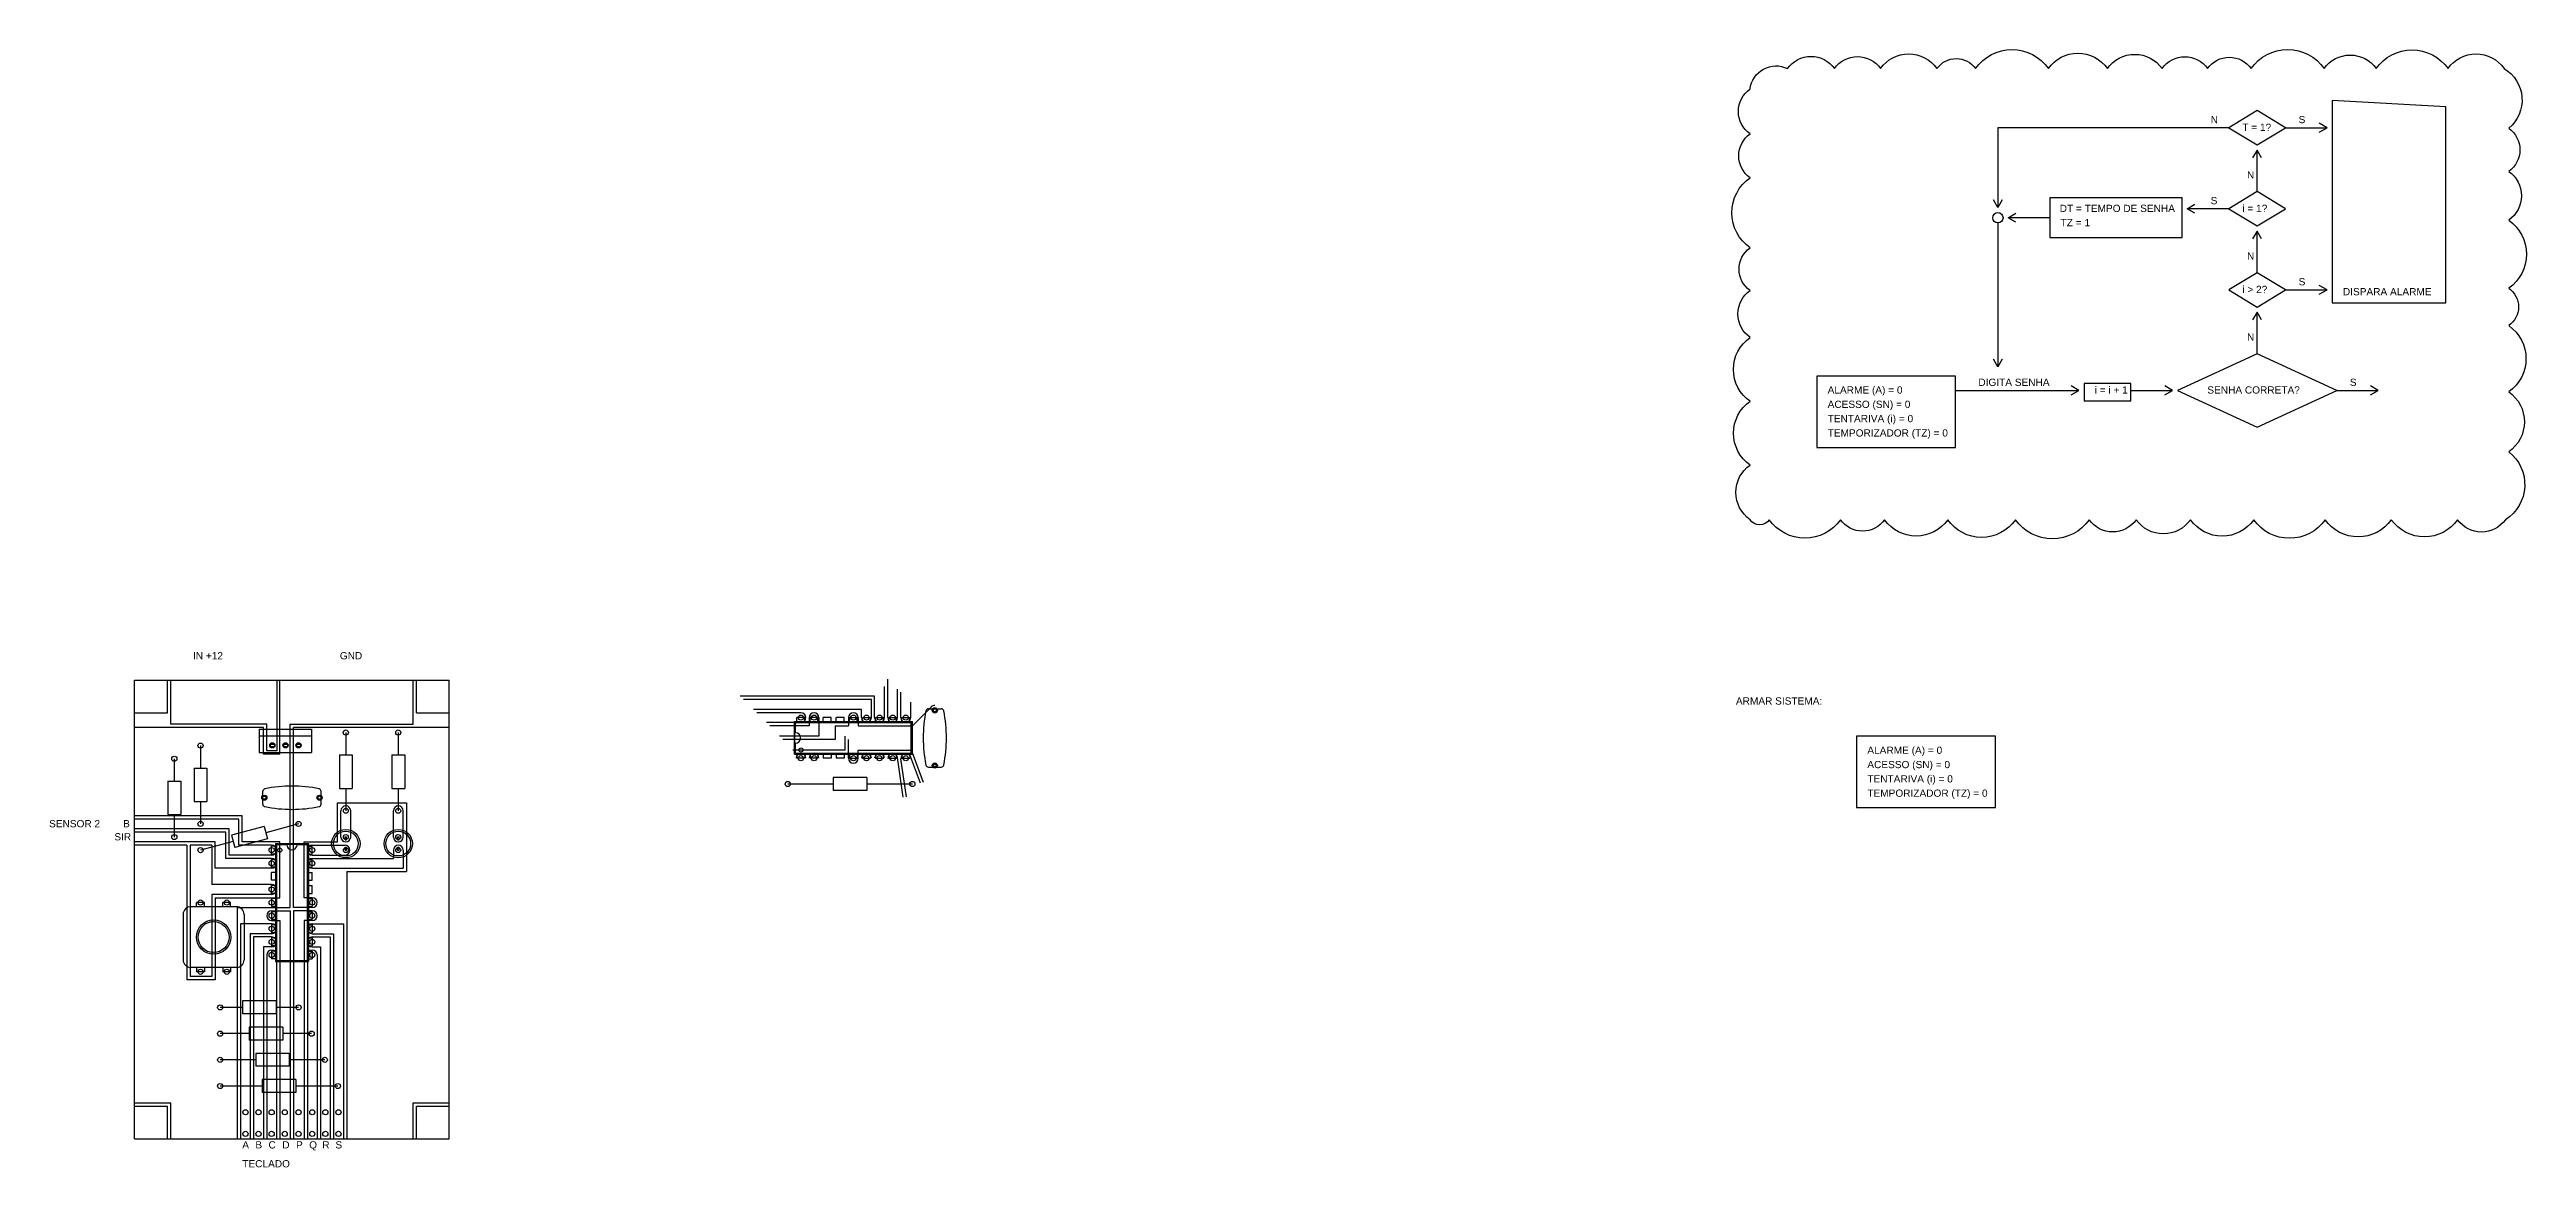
# Model space of a CAD drawing. Header units: millimetres. Extents: x -21 to 459, y -39 to 178.
import ezdxf

# ---------------------------------------------------------------- set-up
doc = ezdxf.new("R2010")
doc.units = ezdxf.units.MM
doc.layers.add('Componente', color=3, linetype='Continuous')
doc.layers.add('Trilha', color=2, linetype='Continuous')
doc.styles.get("Standard").update_dxf_attribs({"font": 'arial.ttf'})

msp = doc.modelspace()

# ---------------------------------------------------------------- linework, layer by layer
for p, q in [((420.32, 162.37), (418.82, 163.23)), ((401.28, 162.37), (356.54, 162.37)), ((356.54, 162.37), (356.54, 146.92)), ((412.26, 162.37), (420.32, 162.37)), ((418.82, 161.5), (420.32, 162.37)), ((406.77, 158.04), (405.9, 156.54)), ((406.77, 149.98), (406.77, 158.04)), ((407.63, 156.54), (406.77, 158.04)), ((356.54, 146.92), (355.67, 148.42)), ((357.4, 148.42), (356.54, 146.92)), ((358.54, 144.92), (360.04, 145.79)), ((366.6, 144.92), (358.54, 144.92)), ((360.04, 144.06), (358.54, 144.92)), ((393.22, 146.65), (394.72, 147.52)), ((401.28, 146.65), (393.22, 146.65)), ((394.72, 145.79), (393.22, 146.65)), ((356.54, 143.92), (356.54, 116.03)), ((406.77, 142.33), (405.9, 140.83)), ((406.77, 134.27), (406.77, 142.33)), ((407.63, 140.83), (406.77, 142.33)), ((412.26, 130.94), (420.32, 130.94)), ((420.32, 130.94), (418.82, 131.81)), ((418.82, 130.08), (420.32, 130.94)), ((406.77, 126.62), (405.9, 125.12)), ((406.77, 118.56), (406.77, 126.62)), ((407.63, 125.12), (406.77, 126.62)), ((356.54, 116.03), (355.67, 117.53)), ((357.4, 117.53), (356.54, 116.03)), ((348.36, 111.45), (372.23, 111.45)), ((372.23, 111.45), (370.73, 112.31)), ((370.73, 110.58), (372.23, 111.45)), ((382.3, 111.45), (390.36, 111.45)), ((390.36, 111.45), (388.86, 112.31)), ((388.86, 110.58), (390.36, 111.45)), ((422.18, 111.45), (430.24, 111.45)), ((430.24, 111.45), (428.74, 112.31)), ((428.74, 110.58), (430.24, 111.45)), ((-4.45, -33.59), (-4.45, 55.31)), ((-4.45, 55.31), (56.51, 55.31)), ((1.9, 48.96), (1.9, 55.31)), ((50.16, 48.96), (50.16, 55.31)), ((56.51, -33.59), (56.51, 55.31)), ((-4.45, 48.96), (1.9, 48.96)), ((50.16, 48.96), (56.51, 48.96)), ((-4.45, -27.24), (1.9, -27.24)), ((1.9, -33.59), (1.9, -27.24)), ((50.16, -33.59), (50.16, -27.24)), ((50.16, -27.24), (56.51, -27.24)), ((-4.45, -33.59), (56.51, -33.59))]:
    msp.add_line(p, q)
msp.add_lwpolyline([(308.54, 86.4, -0.520567), (308.54, 96.99, -0.520567), (308.54, 109.34, -0.520567), (308.54, 121.72, -0.520567), (308.54, 130.83, -0.520567), (308.54, 139.08, -0.520567), (308.54, 152.68, -0.520567), (308.54, 161.17, -0.520567), (308.54, 169.88, -0.520567), (315.79, 173.83, -0.520567), (324.88, 173.83, -0.520567), (333.81, 173.83, -0.520567), (344.73, 173.83, -0.520567), (352.22, 173.83, -0.520567), (366.33, 173.83, -0.520567), (377.76, 173.83, -0.520567), (388.36, 173.83, -0.520567), (397.17, 173.83, -0.520567), (405.6, 173.83, -0.520567), (419.77, 173.83, -0.520567), (429.82, 173.83, -0.520567), (443.76, 173.83, -0.520567), (454.62, 173.83, -0.520567), (455.52, 162.25, -0.520567), (455.52, 153.91, -0.520567), (455.52, 144.44, -0.520567), (455.52, 131.27, -0.520567), (455.52, 124.01, -0.520567), (455.52, 111.19, -0.520567), (455.52, 99.55, -0.520567), (454.86, 86.4, -0.520567), (445.62, 86.4, -0.520567), (432.77, 86.4, -0.520567), (419.95, 86.4, -0.520567), (406.11, 86.4, -0.520567), (393.86, 86.4, -0.520567), (383.34, 86.4, -0.520567), (374.23, 86.4, -0.520567), (359.97, 86.4, -0.520567), (346.82, 86.4, -0.520567), (334.59, 86.4, -0.520567), (326.06, 86.4, -0.520567), (312.26, 86.4, -0.520567)], format="xyb", close=True)
for points in [[(401.28, 162.37), (406.77, 159.04), (412.26, 162.37), (406.77, 165.69)], [(443.32, 166.42), (421.32, 167.66), (421.32, 128.44), (443.32, 128.44)], [(392.22, 148.77), (366.6, 148.77), (366.6, 141.07), (392.22, 141.07)], [(401.28, 146.65), (406.77, 143.33), (412.26, 146.65), (406.77, 149.98)], [(401.28, 130.94), (406.77, 127.62), (412.26, 130.94), (406.77, 134.27)], [(391.36, 111.45), (406.77, 104.34), (422.18, 111.45), (406.77, 118.56)], [(348.36, 114.24), (321.48, 114.24), (321.48, 100.41), (348.36, 100.41)], [(382.3, 112.82), (373.23, 112.82), (373.23, 109.45), (382.3, 109.45)], [(356.06, 44.42), (329.18, 44.42), (329.18, 30.59), (356.06, 30.59)]]:
    msp.add_lwpolyline(points, close=True)
msp.add_circle((356.54, 144.92), 1)
at = {"layer": 'Componente'}
for p, q in [((125.41, 48.04), (123.88, 48.04)), ((123.88, 47.28), (123.88, 48.04)), ((125.41, 47.28), (125.41, 48.04)), ((127.95, 48.04), (126.42, 48.04)), ((126.42, 47.28), (126.42, 48.04)), ((127.95, 47.28), (127.95, 48.04)), ((130.49, 48.04), (128.96, 48.04)), ((128.96, 47.28), (128.96, 48.04)), ((130.49, 47.28), (130.49, 48.04)), ((133.03, 48.04), (131.5, 48.04)), ((131.5, 47.28), (131.5, 48.04)), ((133.03, 47.28), (133.03, 48.04)), ((134.04, 48.04), (135.57, 48.04)), ((134.04, 47.28), (134.04, 48.04)), ((135.57, 47.28), (135.57, 48.04)), ((136.58, 48.04), (138.11, 48.04)), ((136.58, 47.28), (136.58, 48.04)), ((138.11, 47.28), (138.11, 48.04)), ((139.12, 48.04), (140.65, 48.04)), ((139.12, 47.28), (139.12, 48.04)), ((140.65, 47.28), (140.65, 48.04)), ((141.66, 48.04), (143.19, 48.04)), ((141.66, 47.28), (141.66, 48.04)), ((143.19, 47.28), (143.19, 48.04)), ((144.2, 48.04), (145.73, 48.04)), ((144.2, 47.28), (144.2, 48.04)), ((145.73, 47.28), (145.73, 48.04)), ((149.34, 49.75), (151.82, 49.75)), ((19.69, 45.78), (29.85, 45.78)), ((19.69, 45.78), (19.69, 41.27)), ((19.69, 44.51), (29.85, 44.51)), ((29.85, 45.78), (29.85, 41.27)), ((36.47, 45.15), (36.47, 40.81)), ((46.63, 45.15), (46.63, 40.81)), ((123.37, 40.93), (123.37, 47.28)), ((123.37, 47.28), (146.23, 47.28)), ((123.57, 45.1), (123.37, 45.1)), ((123.47, 43.1), (123.47, 45.1)), ((123.57, 45.1), (123.57, 47.08)), ((123.57, 47.08), (146.03, 47.08)), ((146.03, 41.13), (146.03, 47.08)), ((146.23, 40.93), (146.23, 47.28)), ((3.24, 40.07), (3.24, 35.73)), ((8.32, 42.61), (8.32, 38.27)), ((19.69, 41.27), (29.85, 41.27)), ((35.22, 40.81), (35.22, 34.31)), ((35.22, 40.81), (37.72, 40.81)), ((37.72, 40.81), (37.72, 34.31)), ((45.38, 40.81), (45.38, 34.31)), ((45.38, 40.81), (47.88, 40.81)), ((47.88, 40.81), (47.88, 34.31)), ((123.57, 43.1), (123.37, 43.1)), ((123.37, 40.93), (146.23, 40.93)), ((123.57, 41.13), (123.57, 43.1)), ((123.57, 41.13), (146.03, 41.13)), ((123.88, 40.93), (123.88, 40.17)), ((125.41, 40.17), (123.88, 40.17)), ((125.41, 40.93), (125.41, 40.17)), ((126.42, 40.93), (126.42, 40.17)), ((127.95, 40.17), (126.42, 40.17)), ((127.95, 40.93), (127.95, 40.17)), ((128.96, 40.93), (128.96, 40.17)), ((130.49, 40.17), (128.96, 40.17)), ((130.49, 40.93), (130.49, 40.17)), ((131.5, 40.93), (131.5, 40.17)), ((133.03, 40.17), (131.5, 40.17)), ((133.03, 40.93), (133.03, 40.17)), ((134.04, 40.93), (134.04, 40.17)), ((134.04, 40.17), (135.57, 40.17)), ((135.57, 40.93), (135.57, 40.17)), ((136.58, 40.93), (136.58, 40.17)), ((136.58, 40.17), (138.11, 40.17)), ((138.11, 40.93), (138.11, 40.17)), ((139.12, 40.93), (139.12, 40.17)), ((139.12, 40.17), (140.65, 40.17)), ((140.65, 40.93), (140.65, 40.17)), ((141.66, 40.93), (141.66, 40.17)), ((141.66, 40.17), (143.19, 40.17)), ((143.19, 40.93), (143.19, 40.17)), ((144.2, 40.93), (144.2, 40.17)), ((144.2, 40.17), (145.73, 40.17)), ((145.73, 40.93), (145.73, 40.17)), ((149.34, 38.45), (151.82, 38.45)), ((1.99, 35.73), (1.99, 29.23)), ((1.99, 35.73), (4.49, 35.73)), ((4.49, 35.73), (4.49, 29.23)), ((7.07, 38.27), (7.07, 31.77)), ((7.07, 38.27), (9.57, 38.27)), ((9.57, 38.27), (9.57, 31.77)), ((20.38, 31.27), (20.38, 33.75)), ((31.69, 31.27), (31.69, 33.75)), ((35.22, 34.31), (37.72, 34.31)), ((36.47, 34.31), (36.47, 29.97)), ((45.38, 34.31), (47.88, 34.31)), ((46.63, 34.31), (46.63, 29.97)), ((130.92, 35.17), (122.1, 35.17)), ((137.42, 36.42), (130.92, 36.42)), ((130.92, 36.42), (130.92, 33.92)), ((137.42, 33.92), (130.92, 33.92)), ((137.42, 36.42), (137.42, 33.92)), ((146.23, 35.17), (137.42, 35.17)), ((1.99, 29.23), (4.49, 29.23)), ((3.24, 29.23), (3.24, 24.89)), ((7.07, 31.77), (9.57, 31.77)), ((8.32, 31.77), (8.32, 27.43)), ((14.67, 24.05), (8.32, 22.35)), ((20.63, 26.94), (14.35, 25.26)), ((14.35, 25.26), (15, 22.84)), ((21.27, 24.52), (15, 22.84)), ((20.63, 26.94), (21.27, 24.52)), ((27.31, 27.43), (20.95, 25.73)), ((36.32, 24.32), (36.32, 24.92)), ((36.32, 24.92), (36.62, 24.92)), ((36.32, 24.32), (36.62, 24.32)), ((36.62, 24.32), (36.62, 24.92)), ((46.48, 24.32), (46.48, 24.92)), ((46.48, 24.92), (46.78, 24.92)), ((46.48, 24.32), (46.78, 24.32)), ((46.78, 24.32), (46.78, 24.92)), ((22.1, 21.59), (22.1, 23.11)), ((22.86, 23.11), (22.1, 23.11)), ((22.86, 21.59), (22.1, 21.59)), ((22.1, 19.05), (22.1, 20.57)), ((22.86, 20.57), (22.1, 20.57)), ((22.86, 23.62), (29.21, 23.62)), ((22.86, 23.62), (22.86, 0.76)), ((23.06, 23.42), (25.04, 23.42)), ((23.06, 23.42), (23.06, 0.96)), ((25.04, 23.42), (25.04, 23.62)), ((25.04, 23.52), (27.04, 23.52)), ((27.04, 23.42), (27.04, 23.62)), ((27.04, 23.42), (29.01, 23.42)), ((29.01, 23.42), (29.01, 0.96)), ((29.21, 23.62), (29.21, 0.76)), ((29.21, 23.11), (29.97, 23.11)), ((29.21, 21.59), (29.97, 21.59)), ((29.21, 20.57), (29.97, 20.57)), ((29.97, 21.59), (29.97, 23.11)), ((29.97, 19.05), (29.97, 20.57)), ((36.32, 22.32), (36.32, 22.92)), ((36.32, 22.92), (36.62, 22.92)), ((36.32, 22.32), (36.62, 22.32)), ((36.62, 22.32), (36.62, 22.92)), ((46.48, 22.32), (46.48, 22.92)), ((46.48, 22.92), (46.78, 22.92)), ((46.48, 22.32), (46.78, 22.32)), ((46.78, 22.32), (46.78, 22.92)), ((22.86, 19.05), (22.1, 19.05)), ((22.1, 16.51), (22.1, 18.03)), ((22.86, 18.03), (22.1, 18.03)), ((22.86, 16.51), (22.1, 16.51)), ((22.1, 13.97), (22.1, 15.49)), ((22.86, 15.49), (22.1, 15.49)), ((29.21, 19.05), (29.97, 19.05)), ((29.21, 18.03), (29.97, 18.03)), ((29.21, 16.51), (29.97, 16.51)), ((29.21, 15.49), (29.97, 15.49)), ((29.97, 16.51), (29.97, 18.03)), ((29.97, 13.97), (29.97, 15.49)), ((4.96, 9.89), (4.96, 1.09)), ((15.26, 11.39), (6.46, 11.39)), ((7.56, 11.39), (7.56, 12.19)), ((9.08, 12.19), (7.56, 12.19)), ((9.08, 11.39), (9.08, 12.19)), ((12.64, 11.39), (12.64, 12.19)), ((14.16, 12.19), (12.64, 12.19)), ((14.16, 11.39), (14.16, 12.19)), ((16.76, 9.89), (16.76, 1.09)), ((22.86, 13.97), (22.1, 13.97)), ((22.1, 12.95), (22.1, 11.43)), ((22.86, 12.95), (22.1, 12.95)), ((22.86, 11.43), (22.1, 11.43)), ((22.1, 10.41), (22.1, 8.89)), ((22.86, 10.41), (22.1, 10.41)), ((29.21, 13.97), (29.97, 13.97)), ((29.21, 12.95), (29.97, 12.95)), ((29.21, 11.43), (29.97, 11.43)), ((29.21, 10.41), (29.97, 10.41)), ((29.97, 12.95), (29.97, 11.43)), ((29.97, 10.41), (29.97, 8.89)), ((22.86, 8.89), (22.1, 8.89)), ((22.1, 7.87), (22.1, 6.35)), ((22.86, 7.87), (22.1, 7.87)), ((22.86, 6.35), (22.1, 6.35)), ((22.1, 5.33), (22.1, 3.81)), ((22.86, 5.33), (22.1, 5.33)), ((29.21, 8.89), (29.97, 8.89)), ((29.21, 7.87), (29.97, 7.87)), ((29.21, 6.35), (29.97, 6.35)), ((29.21, 5.33), (29.97, 5.33)), ((29.97, 7.87), (29.97, 6.35)), ((29.97, 5.33), (29.97, 3.81)), ((22.86, 3.81), (22.1, 3.81)), ((22.1, 2.79), (22.1, 1.27)), ((22.86, 2.79), (22.1, 2.79)), ((22.86, 1.27), (22.1, 1.27)), ((22.86, 0.76), (29.21, 0.76)), ((23.06, 0.96), (29.01, 0.96)), ((29.21, 3.81), (29.97, 3.81)), ((29.21, 2.79), (29.97, 2.79)), ((29.21, 1.27), (29.97, 1.27)), ((29.97, 2.79), (29.97, 1.27)), ((15.26, -0.41), (6.46, -0.41)), ((7.56, -0.41), (7.56, -1.22)), ((9.08, -1.22), (7.56, -1.22)), ((9.08, -0.41), (9.08, -1.22)), ((12.64, -0.41), (12.64, -1.22)), ((14.16, -1.22), (12.64, -1.22)), ((14.16, -0.41), (14.16, -1.22)), ((16.47, -8.13), (12.13, -8.13)), ((22.97, -6.88), (16.47, -6.88)), ((16.47, -6.88), (16.47, -9.38)), ((22.97, -9.38), (16.47, -9.38)), ((22.97, -6.88), (22.97, -9.38)), ((27.31, -8.13), (22.97, -8.13)), ((17.74, -13.21), (12.13, -13.21)), ((24.24, -11.96), (17.74, -11.96)), ((17.74, -11.96), (17.74, -14.46)), ((24.24, -11.96), (24.24, -14.46)), ((29.85, -13.21), (24.24, -13.21)), ((19.01, -18.29), (12.13, -18.29)), ((24.24, -14.46), (17.74, -14.46)), ((25.51, -17.04), (19.01, -17.04)), ((19.01, -17.04), (19.01, -19.54)), ((25.51, -17.04), (25.51, -19.54)), ((32.39, -18.29), (25.51, -18.29)), ((20.28, -23.37), (12.13, -23.37)), ((25.51, -19.54), (19.01, -19.54)), ((26.78, -22.12), (20.28, -22.12)), ((20.28, -22.12), (20.28, -24.62)), ((26.78, -22.12), (26.78, -24.62)), ((34.93, -23.37), (26.78, -23.37)), ((26.78, -24.62), (20.28, -24.62))]:
    msp.add_line(p, q, dxfattribs=at)
at = {"layer": 'Componente', "color": 8}
for p, q in [((21.83, 42.9), (22.63, 42.9)), ((21.83, 42.9), (21.83, 42.45)), ((21.83, 42.45), (22.63, 42.45)), ((22.63, 42.9), (22.63, 42.45)), ((24.37, 42.9), (25.17, 42.9)), ((24.37, 42.9), (24.37, 42.45)), ((24.37, 42.45), (25.17, 42.45)), ((25.17, 42.9), (25.17, 42.45)), ((26.91, 42.9), (27.71, 42.9)), ((26.91, 42.9), (26.91, 42.45)), ((26.91, 42.45), (27.71, 42.45)), ((27.71, 42.9), (27.71, 42.45))]:
    msp.add_line(p, q, dxfattribs=at)
at = {"layer": 'Componente'}
for centre, radius in [((150.58, 49.45), 0.3), ((124.64, 41.75), 0.4), ((150.58, 38.75), 0.3), ((20.69, 32.51), 0.3), ((31.38, 32.51), 0.3), ((36.47, 23.62), 2.75), ((36.47, 23.62), 2.4), ((46.63, 23.62), 2.75), ((46.63, 23.62), 2.4), ((23.68, 22.35), 0.4), ((10.86, 5.49), 3.33), ((10.86, 5.49), 3)]:
    msp.add_circle(centre, radius, dxfattribs=at)
for centre, radius, start, end in [((175.1, 44.1), 26.77, 168.6955, 191.3045), ((149.34, 49.25), 0.5, 90, 168.6955), ((151.82, 49.25), 0.5, 11.3045, 90), ((126.06, 44.1), 26.77, 348.6955, 11.3045), ((123.57, 44.1), 1, 270, 90), ((149.34, 38.95), 0.5, 191.3045, 270), ((151.82, 38.95), 0.5, 270, 348.6955), ((20.88, 33.75), 0.5, 101.3045, 180), ((26.04, 7.99), 26.77, 78.6955, 101.3045), ((31.19, 33.75), 0.5, 0, 78.6955), ((20.88, 31.27), 0.5, 180, 258.6955), ((26.04, 57.03), 26.77, 258.6955, 281.3045), ((31.19, 31.27), 0.5, 281.3045, 0), ((26.04, 23.42), 1, 180, 0), ((6.46, 9.89), 1.5, 90, 180), ((15.26, 9.89), 1.5, 0, 90), ((6.46, 1.09), 1.5, 180, 270), ((15.26, 1.09), 1.5, 270, 0)]:
    msp.add_arc(centre, radius, start, end, dxfattribs=at)
at = {"layer": 'Trilha'}
for p, q in [((2.55, 46.74), (2.55, 55.31)), ((23.17, 41.6), (23.17, 55.31)), ((23.69, 40.96), (23.69, 55.31)), ((49.52, 46.74), (49.52, 55.31)), ((140.83, 48.04), (140.83, 54.07)), ((141.47, 48.04), (141.47, 55.48)), ((143.37, 48.04), (143.37, 53.58)), ((144.01, 48.04), (144.01, 52.94)), ((138.93, 52.17), (112.89, 52.17)), ((138.29, 51.53), (113.53, 51.53)), ((136.39, 49.63), (115.43, 49.63)), ((124.64, 48.99), (116.07, 48.99)), ((126.23, 48.04), (126.23, 46.45)), ((128.13, 48.04), (128.13, 44.42)), ((133.85, 48.04), (133.85, 46.45)), ((135.75, 48.04), (135.75, 46.45)), ((136.39, 48.04), (136.39, 49.63)), ((138.29, 48.04), (138.29, 51.53)), ((138.93, 48.04), (138.93, 52.17)), ((145.91, 48.04), (145.91, 51.04)), ((149.91, 50.13), (146.23, 46.45)), ((20.51, 46.1), (-4.45, 46.1)), ((21.15, 46.74), (2.55, 46.74)), ((20.51, 40.96), (20.51, 46.1)), ((21.15, 41.6), (21.15, 46.74)), ((25.71, 11.24), (25.71, 46.74)), ((25.71, 46.74), (49.52, 46.74)), ((26.36, 11.24), (26.36, 46.1)), ((56.51, 46.1), (26.36, 46.1)), ((124.64, 47.09), (117.97, 47.09)), ((126.23, 46.45), (118.61, 46.45)), ((128.13, 44.42), (120.51, 44.42)), ((131.31, 43.78), (121.15, 43.78)), ((131.31, 46.45), (133.85, 46.45)), ((131.31, 46.45), (131.31, 43.78)), ((133.21, 41.76), (133.21, 44.42)), ((133.85, 40.17), (133.85, 43.78)), ((135.75, 46.45), (146.23, 46.45)), ((23.69, 40.96), (20.51, 40.96)), ((23.17, 41.6), (21.15, 41.6)), ((133.21, 41.76), (123.05, 41.76)), ((135.75, 41.76), (146.07, 41.76)), ((135.75, 40.17), (135.75, 41.76)), ((144.43, 32.64), (143.37, 40.3)), ((145.07, 32.71), (144.02, 40.03)), ((147.78, 35.31), (145.86, 40.5)), ((148.41, 35.45), (146.07, 41.76)), ((16.39, 29.02), (-4.45, 29.02)), ((16.39, 23.94), (16.39, 29.02)), ((34.88, 23.94), (34.88, 31.54)), ((34.88, 31.54), (48.22, 31.54)), ((35.52, 24.89), (35.52, 29.97)), ((37.42, 24.89), (37.42, 29.97)), ((45.68, 24.89), (45.68, 29.97)), ((47.58, 24.89), (47.58, 29.97)), ((48.22, 31.54), (48.22, 18.22)), ((15.75, 28.38), (-4.45, 28.38)), ((13.85, 26.48), (-4.45, 26.48)), ((13.21, 25.84), (-4.45, 25.84)), ((13.21, 20.76), (13.21, 25.84)), ((13.85, 21.4), (13.85, 26.48)), ((15.75, 23.3), (15.75, 28.38)), ((11.18, 23.94), (-4.45, 23.94)), ((5.65, 23.3), (-4.45, 23.3)), ((5.65, 23.3), (5.65, -2.81)), ((6.29, 23.3), (6.29, -2.17)), ((10.54, 23.3), (6.29, 23.3)), ((10.54, 23.3), (10.54, 15.68)), ((11.18, 18.86), (11.18, 23.94)), ((22.1, 20.76), (13.21, 20.76)), ((22.1, 21.4), (13.85, 21.4)), ((22.1, 23.3), (15.75, 23.3)), ((23.69, 23.94), (16.39, 23.94)), ((23.69, 13.14), (23.69, 23.94)), ((28.38, 13.14), (28.38, 23.94)), ((28.38, 23.94), (34.88, 23.94)), ((29.97, 23.3), (36.32, 23.3)), ((29.97, 21.4), (36.32, 21.4)), ((29.97, 20.76), (45.68, 20.76)), ((45.68, 22.35), (45.68, 20.76)), ((47.58, 22.35), (47.58, 18.86)), ((22.1, 15.68), (10.54, 15.68)), ((22.1, 18.86), (11.18, 18.86)), ((29.97, 18.86), (47.58, 18.86)), ((36.64, 18.22), (36.64, -33.59)), ((36.64, 18.22), (48.22, 18.22)), ((22.1, 13.78), (10.54, 13.78)), ((10.54, 13.78), (10.54, -2.17)), ((11.18, 13.14), (23.69, 13.14)), ((11.18, 13.14), (11.18, -2.81)), ((15.43, 11.24), (25.71, 11.24)), ((15.43, 11.24), (15.43, -33.59)), ((22.1, 10.6), (25.71, 10.6)), ((25.71, 10.6), (25.71, -33.59)), ((29.97, 11.24), (26.36, 11.24)), ((29.97, 10.6), (26.36, 10.6)), ((26.36, 10.6), (26.36, -33.59)), ((29.97, 13.14), (28.38, 13.14)), ((22.1, 8.06), (16.07, 8.06)), ((16.07, 8.06), (16.07, -33.59)), ((22.1, 6.16), (17.97, 6.16)), ((17.97, 6.16), (17.97, -33.59)), ((22.1, 5.52), (18.61, 5.52)), ((18.61, 5.52), (18.61, -33.59)), ((22.1, 8.7), (23.69, 8.7)), ((23.69, 8.7), (23.69, -33.59)), ((29.97, 8.7), (28.38, 8.7)), ((28.38, 8.7), (28.38, -33.59)), ((29.97, 8.06), (36, 8.06)), ((29.97, 6.16), (34.1, 6.16)), ((29.97, 5.52), (33.46, 5.52)), ((33.46, 5.52), (33.46, -33.59)), ((34.1, 6.16), (34.1, -33.59)), ((36, 8.06), (36, -33.59)), ((22.1, 3.62), (20.51, 3.62)), ((20.51, 3.62), (20.51, -33.59)), ((21.15, 2.03), (21.15, -33.59)), ((23.05, 2.03), (23.05, -33.59)), ((29.02, 2.03), (29.02, -33.59)), ((29.97, 3.62), (31.56, 3.62)), ((30.92, 2.03), (30.92, -33.59)), ((31.56, 3.62), (31.56, -33.59)), ((11.18, -2.81), (5.65, -2.81)), ((10.54, -2.17), (6.29, -2.17)), ((-4.45, -26.6), (2.55, -26.6)), ((2.55, -33.59), (2.55, -26.6)), ((49.52, -33.59), (49.52, -26.6)), ((49.52, -26.6), (56.51, -26.6))]:
    msp.add_line(p, q, dxfattribs=at)
for centre, radius in [((124.64, 48.04), 0.5), ((127.18, 48.04), 0.5), ((134.8, 48.04), 0.5), ((137.34, 48.04), 0.5), ((139.88, 48.04), 0.5), ((142.42, 48.04), 0.5), ((144.96, 48.04), 0.5), ((150.58, 49.45), 0.5), ((36.47, 45.15), 0.5), ((46.63, 45.15), 0.5), ((3.24, 40.07), 0.5), ((8.32, 42.61), 0.5), ((22.23, 42.67), 0.5), ((24.77, 42.67), 0.5), ((27.31, 42.67), 0.5), ((124.64, 40.17), 0.5), ((127.18, 40.17), 0.5), ((134.8, 40.17), 0.5), ((137.34, 40.17), 0.5), ((139.88, 40.17), 0.5), ((142.42, 40.17), 0.5), ((144.96, 40.17), 0.5), ((150.58, 38.75), 0.5), ((122.1, 35.17), 0.5), ((146.23, 35.17), 0.5), ((20.69, 32.51), 0.5), ((31.38, 32.51), 0.5), ((36.47, 29.97), 0.476), ((46.63, 29.97), 0.476), ((3.24, 24.89), 0.5), ((8.32, 27.43), 0.5), ((27.31, 27.43), 0.5), ((36.47, 24.89), 0.476), ((46.63, 24.89), 0.476), ((8.32, 22.35), 0.5), ((22.1, 22.35), 0.5), ((22.1, 19.81), 0.5), ((29.97, 22.35), 0.5), ((29.97, 19.81), 0.5), ((36.47, 22.35), 0.476), ((46.63, 22.35), 0.476), ((22.1, 14.73), 0.5), ((8.32, 12.19), 0.5), ((13.4, 12.19), 0.5), ((22.1, 12.19), 0.5), ((22.1, 9.65), 0.5), ((29.97, 12.19), 0.5), ((29.97, 9.65), 0.5), ((22.1, 7.11), 0.5), ((22.1, 4.57), 0.5), ((29.97, 7.11), 0.5), ((29.97, 4.57), 0.5), ((22.1, 2.03), 0.5), ((29.97, 2.03), 0.5), ((8.32, -1.22), 0.5), ((13.4, -1.22), 0.5), ((12.13, -8.13), 0.5), ((27.31, -8.13), 0.5), ((12.13, -13.21), 0.5), ((29.85, -13.21), 0.5), ((12.13, -18.29), 0.5), ((32.39, -18.29), 0.5), ((12.13, -23.37), 0.5), ((34.93, -23.37), 0.5), ((17.02, -28.45), 0.5), ((19.56, -28.45), 0.5), ((22.1, -28.45), 0.5), ((24.64, -28.45), 0.5), ((27.31, -28.45), 0.5), ((29.97, -28.45), 0.5), ((32.51, -28.45), 0.5), ((35.05, -28.45), 0.5), ((17.02, -32.64), 0.5), ((19.56, -32.64), 0.5), ((22.1, -32.64), 0.5), ((24.64, -32.64), 0.5), ((27.31, -32.64), 0.5), ((29.97, -32.64), 0.5), ((32.51, -32.64), 0.5), ((35.05, -32.64), 0.5)]:
    msp.add_circle(centre, radius, dxfattribs=at)
for centre, start, end in [((124.64, 48.04), 270, 90), ((127.18, 48.04), 0, 180), ((134.8, 48.04), 0, 180), ((137.34, 48.04), 180, 0), ((139.88, 48.04), 180, 0), ((142.42, 48.04), 180, 0), ((144.96, 48.04), 180, 0), ((150.58, 49.45), 90, 135), ((124.64, 40.17), 0, 180), ((127.18, 40.17), 0, 180), ((134.8, 40.17), 180, 0), ((137.34, 40.17), 0.6927, 180), ((139.88, 40.17), 2.9007, 180.6933), ((142.42, 40.17), 7.9399, 182.9157), ((144.96, 40.17), 20.3749, 188.1286), ((36.47, 29.97), 0, 180), ((46.63, 29.97), 0, 180), ((36.47, 24.89), 180, 0), ((46.63, 24.89), 180, 0), ((22.1, 22.35), 270, 90), ((22.1, 19.81), 270, 90), ((29.97, 22.35), 90, 270), ((29.97, 19.81), 90, 270), ((36.32, 22.35), 270, 90), ((46.63, 22.35), 0, 180), ((22.1, 14.73), 270, 90), ((22.1, 9.65), 90, 270), ((29.97, 12.19), 270, 90), ((29.97, 9.65), 270, 90), ((22.1, 7.11), 270, 90), ((22.1, 4.57), 270, 90), ((29.97, 7.11), 90, 270), ((29.97, 4.57), 90, 270), ((22.1, 2.03), 0, 180), ((29.97, 2.03), 0, 180)]:
    msp.add_arc(centre, 0.95, start, end, dxfattribs=at)

# ---------------------------------------------------------------- texts
for s, p in [('N', (397.77, 163.25)), ('T = 1?', (403.9, 161.75)), ('S', (414.81, 163.25)), ('N', (404.81, 152.53)), ('S', (397.77, 147.54)), ('DT = TEMPO DE SENHA', (368.52, 146.04)), ('TZ = 1', (368.69, 143.27)), ('i = 1?', (403.9, 146.04)), ('N', (404.81, 136.82)), ('i > 2?', (403.9, 130.33)), ('S', (414.81, 131.82)), ('DISPARA ALARME', (423.39, 129.89)), ('N', (404.81, 121.11)), ('ALARME (A) = 0', (323.56, 110.84)), ('DIGITA SENHA', (352.76, 112.33)), ('i = i + 1', (375.3, 110.84)), ('SENHA CORRETA?', (397.12, 110.84)), ('S', (424.73, 112.33)), ('ACESSO (SN) = 0', (323.56, 108.06)), ('TENTARIVA (i) = 0', (323.56, 105.29)), ('TEMPORIZADOR (TZ) = 0', (323.56, 102.51)), ('IN +12', (6.86, 59.34)), ('GND', (35.31, 59.34)), ('ARMAR SISTEMA:', (305.79, 50.56)), ('ALARME (A) = 0', (331.25, 41.02)), ('ACESSO (SN) = 0', (331.25, 38.24)), ('TENTARIVA (i) = 0', (331.25, 35.47)), ('TEMPORIZADOR (TZ) = 0', (331.25, 32.7)), ('SENSOR 2', (-21.02, 26.78)), ('SIR', (-8.37, 24.24)), ('B', (-6.68, 26.78)), ('A', (16.41, -35.47)), ('TECLADO', (16.41, -39.13)), ('B', (18.95, -35.47)), ('C', (21.49, -35.47)), ('D', (24.16, -35.47)), ('P', (26.83, -35.47)), ('Q', (29.37, -35.47)), ('R', (31.91, -35.47)), ('S', (34.45, -35.47))]:
    msp.add_text(s, height=1.4).set_placement(p)

doc.saveas('drawing.dxf')
